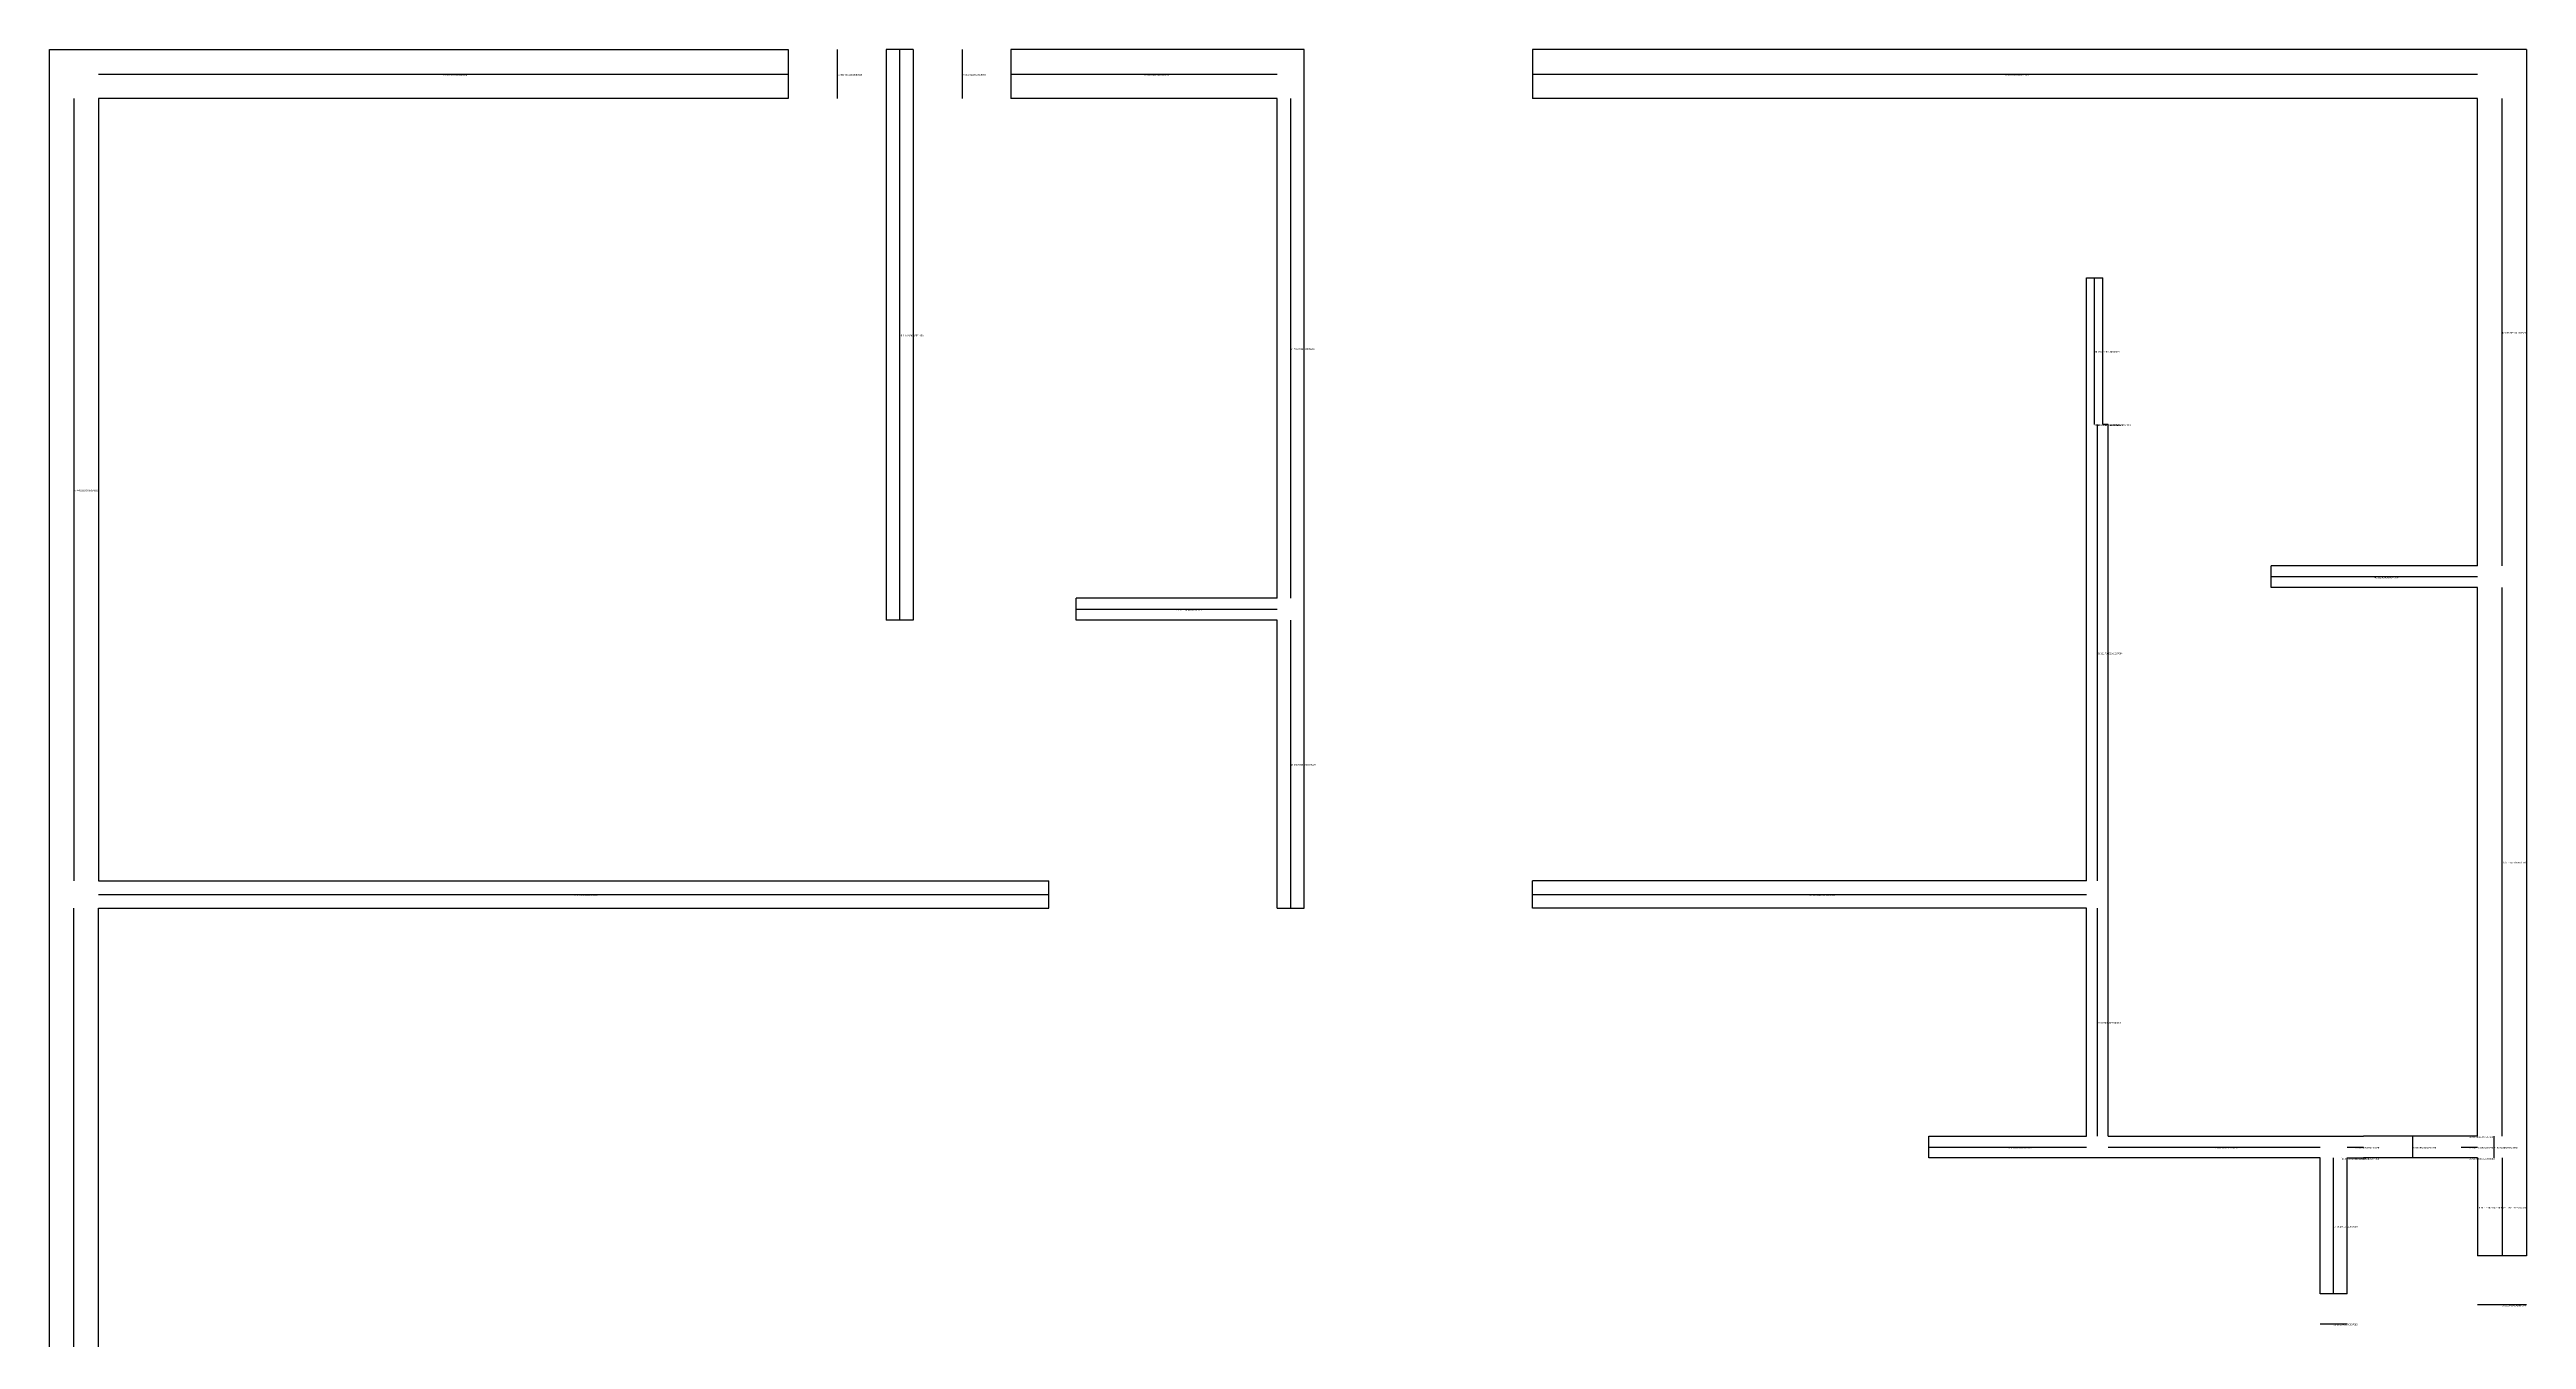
# Model space of a CAD drawing. Header units: metres. Extents: x 328 to 784, y 390 to 981.
# Drawn here: x 328 to 784, y 743.6 to 981 of the extents above; entities that cross this region are included whole.
import ezdxf

# ---------------------------------------------------------------- set-up
doc = ezdxf.new("R2010")
doc.units = ezdxf.units.M

msp = doc.modelspace()

# ---------------------------------------------------------------- linework, layer by layer
at = {"layer": 'centrelines'}
for p, q in [((473, 981), (473, 972)), ((484.5, 981), (484.5, 876)), ((496, 981), (496, 972)), ((337, 976.5), (464, 976.5)), ((505, 976.5), (554, 976.5)), ((601, 976.5), (775, 976.5)), ((332.5, 972), (332.5, 828)), ((556.5, 880), (556.5, 972)), ((779.5, 886), (779.5, 972)), ((704.5, 912), (704.5, 939)), ((704.5, 912), (704.5, 912)), ((705, 828), (705, 912)), ((705, 912), (705, 912)), ((706.5, 912), (706.5, 912)), ((737, 884), (775, 884)), ((779.5, 781), (779.5, 882)), ((517, 878), (554, 878)), ((556.5, 823), (556.5, 876)), ((337, 825.5), (512, 825.5)), ((601, 825.5), (703, 825.5)), ((332.5, 546), (332.5, 823)), ((705, 781), (705, 823)), ((763, 781), (763, 777)), ((773.5, 781), (773.5, 781)), ((778, 781), (778, 777)), ((674, 779), (703, 779)), ((707, 779), (746, 779)), ((748.5, 752), (748.5, 777)), ((750, 777), (750, 777)), ((751, 779), (754, 779)), ((752.5, 777), (752.5, 777)), ((772, 779), (775, 779)), ((773.5, 777), (773.5, 777)), ((779.5, 777), (779.5, 759)), ((775, 768), (775, 768)), ((775, 750), (784, 750)), ((746, 746.5), (751, 746.5))]:
    msp.add_line(p, q, dxfattribs=at)
at = {"layer": 'wall'}
for p, q in [((328, 537), (328, 981)), ((328, 981), (464, 981)), ((464, 981), (464, 972)), ((487, 981), (482, 981)), ((482, 981), (482, 876)), ((487, 981), (487, 876)), ((559, 981), (505, 981)), ((505, 981), (505, 972)), ((559, 823), (559, 981)), ((784, 981), (601, 981)), ((601, 981), (601, 972)), ((784, 981), (784, 759)), ((464, 972), (337, 972)), ((337, 972), (337, 828)), ((554, 972), (505, 972)), ((554, 880), (554, 972)), ((775, 972), (601, 972)), ((775, 886), (775, 972)), ((703, 912), (703, 939)), ((703, 939), (706, 939)), ((706, 912), (706, 939)), ((703, 828), (703, 912)), ((707, 912), (706, 912)), ((707, 781), (707, 912)), ((737, 882), (737, 886)), ((775, 886), (737, 886)), ((775, 882), (737, 882)), ((775, 781), (775, 882)), ((487, 876), (482, 876)), ((517, 876), (517, 880)), ((554, 880), (517, 880)), ((554, 876), (517, 876)), ((554, 823), (554, 876)), ((337, 828), (512, 828)), ((512, 823), (512, 828)), ((601, 823), (601, 828)), ((703, 828), (601, 828)), ((337, 546), (337, 823)), ((337, 823), (512, 823)), ((554, 823), (559, 823)), ((703, 823), (601, 823)), ((703, 781), (703, 823)), ((674, 777), (674, 781)), ((674, 781), (703, 781)), ((707, 781), (754, 781)), ((772, 781), (754, 781)), ((775, 781), (772, 781)), ((746, 777), (674, 777)), ((746, 752), (746, 777)), ((751, 752), (751, 777)), ((751, 777), (754, 777)), ((772, 777), (754, 777)), ((775, 777), (772, 777)), ((775, 777), (775, 759)), ((784, 759), (775, 759)), ((751, 752), (746, 752))]:
    msp.add_line(p, q, dxfattribs=at)

# ---------------------------------------------------------------- texts
at = {"layer": 'centrelines', "char_height": 0.3, "attachment_point": 1}
for s, insert in [('75 393.4637913253818', (400.5, 976.5)), ('74 383.70462030689026', (473, 976.5)), ('73 366.6146540509937', (496, 976.5)), ('69 330.22275549945704', (529.5, 976.5)), ('50 255.45563953775797', (688, 976.5)), ('65 318.9326532571458', (484.5, 928.5)), ('51 260.7994113535406', (556.5, 926)), ('42 165.75319313905746', (779.5, 929)), ('46 199.79169148682075', (704.5, 925.5)), ('45 199.79169148682075', (704.5, 912)), ('44 199.64521185308263', (705, 912)), ('43 199.21265648034034', (706.5, 912)), ('77 443.8390978654816', (332.5, 900)), ('40 162.95563953775797', (756, 884)), ('52 261.58088091585716', (535.5, 878)), ('38 121.79352681287664', (705, 870)), ('47 230.53067053008127', (556.5, 849.5)), ('29 62.116316156582506', (779.5, 831.5)), ('53 272.10706036168864', (424.5, 825.5)), ('37 120.59093026028528', (652, 825.5)), ('32 83.59924076790202', (705, 802)), ('28 60.82391954237364', (773.5, 781)), ('33 83.60650682829355', (688.5, 779)), ('27 60.47100174460199', (726.5, 779)), ('23 57.505169536511005', (750, 777)), ('26 58.690647561192854', (752.5, 779)), ('22 56.98067801377304', (752.5, 777)), ('20 55.95624066672258', (763, 779)), ('25 58.611046264797785', (773.5, 779)), ('21 56.885007446559044', (773.5, 777)), ('24 57.86466737544256', (778, 779)), ('19 48.401182285221886', (775, 768)), ('18 41.28424146333759', (779.5, 768)), ('17 34.29417822959359', (748.5, 764.5)), ('16 31.24534242487974', (779.5, 750)), ('15 28.25388060097583', (748.5, 746.5))]:
    msp.add_mtext(s, dxfattribs=dict(at, insert=insert))

doc.saveas('drawing.dxf')
